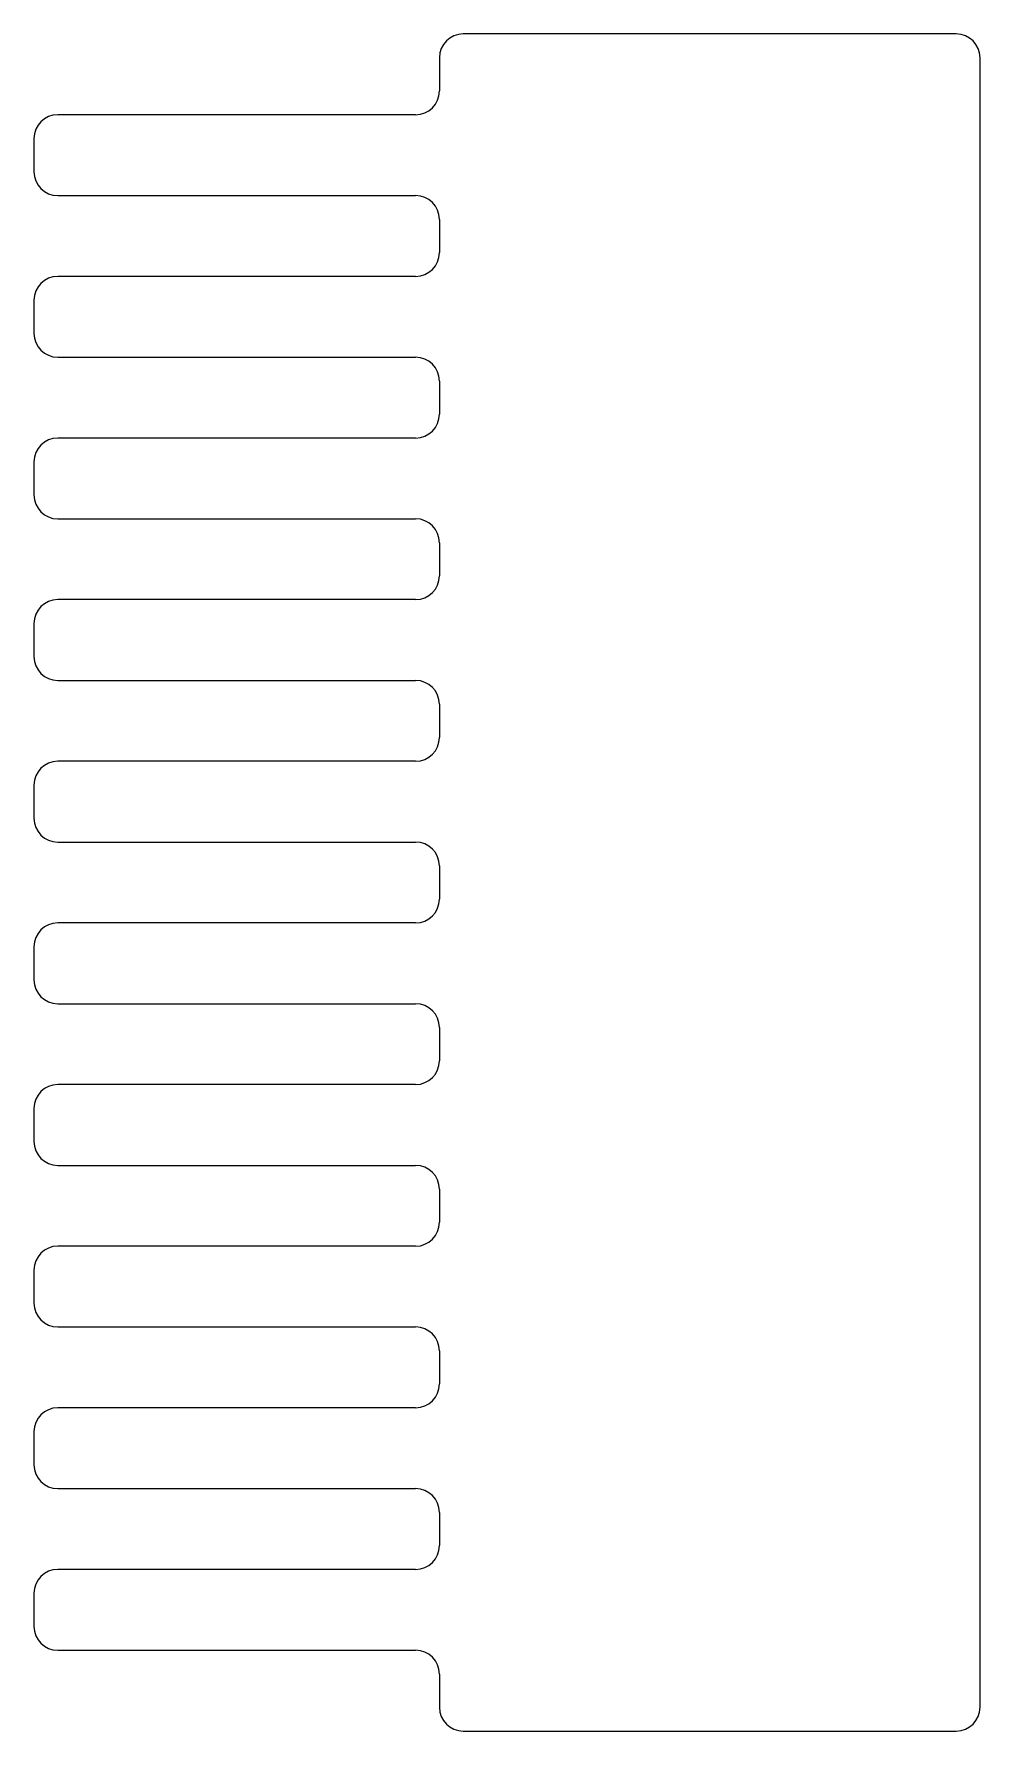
# Model space of a CAD drawing. Header units: millimetres. Extents: x -12.8 to 17, y 0 to 53.3.
import ezdxf

# ---------------------------------------------------------------- set-up
doc = ezdxf.new("R2010")
doc.units = ezdxf.units.MM

msp = doc.modelspace()

# ---------------------------------------------------------------- linework, layer by layer
at = {"color": 7, "linetype": 'Continuous', "lineweight": 25}
for p, q in [((16.25, 53.34), (0.75, 53.34)), ((0, 52.59), (0, 51.55)), ((17, 0.75), (17, 52.59)), ((-0.75, 50.8), (-12, 50.8)), ((-12.75, 50.05), (-12.75, 49.01)), ((-12, 48.26), (-0.75, 48.26)), ((0, 47.51), (0, 46.47)), ((-0.75, 45.72), (-12, 45.72)), ((-12.75, 44.97), (-12.75, 43.93)), ((-12, 43.18), (-0.75, 43.18)), ((0, 42.43), (0, 41.39)), ((-0.75, 40.64), (-12, 40.64)), ((-12.75, 39.89), (-12.75, 38.85)), ((-12, 38.1), (-0.75, 38.1)), ((0, 37.35), (0, 36.31)), ((-0.75, 35.56), (-12, 35.56)), ((-12.75, 34.81), (-12.75, 33.77)), ((-12, 33.02), (-0.75, 33.02)), ((0, 32.27), (0, 31.23)), ((-0.75, 30.48), (-12, 30.48)), ((-12.75, 29.73), (-12.75, 28.69)), ((-12, 27.94), (-0.75, 27.94)), ((0, 27.19), (0, 26.15)), ((-0.75, 25.4), (-12, 25.4)), ((-12.75, 24.65), (-12.75, 23.61)), ((-12, 22.86), (-0.75, 22.86)), ((0, 22.11), (0, 21.07)), ((-0.75, 20.32), (-12, 20.32)), ((-12.75, 19.57), (-12.75, 18.53)), ((-12, 17.78), (-0.75, 17.78)), ((0, 17.03), (0, 15.99)), ((-0.75, 15.24), (-12, 15.24)), ((-12.75, 14.49), (-12.75, 13.45)), ((-12, 12.7), (-0.75, 12.7)), ((0, 11.95), (0, 10.91)), ((-0.75, 10.16), (-12, 10.16)), ((-12.75, 9.41), (-12.75, 8.37)), ((-12, 7.62), (-0.75, 7.62)), ((0, 6.87), (0, 5.83)), ((-0.75, 5.08), (-12, 5.08)), ((-12.75, 4.33), (-12.75, 3.29)), ((-12, 2.54), (-0.75, 2.54)), ((0, 1.79), (0, 0.75)), ((0.75, 0), (16.25, 0))]:
    msp.add_line(p, q, dxfattribs=at)
for centre, start, end in [((0.75, 52.59), 90, 180), ((16.25, 52.59), 0, 90), ((-0.75, 51.55), 270, 0), ((-12, 50.05), 90, 180), ((-12, 49.01), 180, 270), ((-0.75, 47.51), 0, 90), ((-0.75, 46.47), 270, 0), ((-12, 44.97), 90, 180), ((-12, 43.93), 180, 270), ((-0.75, 42.43), 0, 90), ((-0.75, 41.39), 270, 0), ((-12, 39.89), 90, 180), ((-12, 38.85), 180, 270), ((-0.75, 37.35), 0, 90), ((-0.75, 36.31), 270, 0), ((-12, 34.81), 90, 180), ((-12, 33.77), 180, 270), ((-0.75, 32.27), 0, 90), ((-0.75, 31.23), 270, 0), ((-12, 29.73), 90, 180), ((-12, 28.69), 180, 270), ((-0.75, 27.19), 0, 90), ((-0.75, 26.15), 270, 0), ((-12, 24.65), 90, 180), ((-12, 23.61), 180, 270), ((-0.75, 22.11), 0, 90), ((-0.75, 21.07), 270, 0), ((-12, 19.57), 90, 180), ((-12, 18.53), 180, 270), ((-0.75, 17.03), 0, 90), ((-0.75, 15.99), 270, 0), ((-12, 14.49), 90, 180), ((-12, 13.45), 180, 270), ((-0.75, 11.95), 0, 90), ((-0.75, 10.91), 270, 0), ((-12, 9.41), 90, 180), ((-12, 8.37), 180, 270), ((-0.75, 6.87), 0, 90), ((-0.75, 5.83), 270, 0), ((-12, 4.33), 90, 180), ((-12, 3.29), 180, 270), ((-0.75, 1.79), 0, 90), ((0.75, 0.75), 180, 270), ((16.25, 0.75), 270, 0)]:
    msp.add_arc(centre, 0.75, start, end, dxfattribs=at)

doc.saveas('drawing.dxf')
